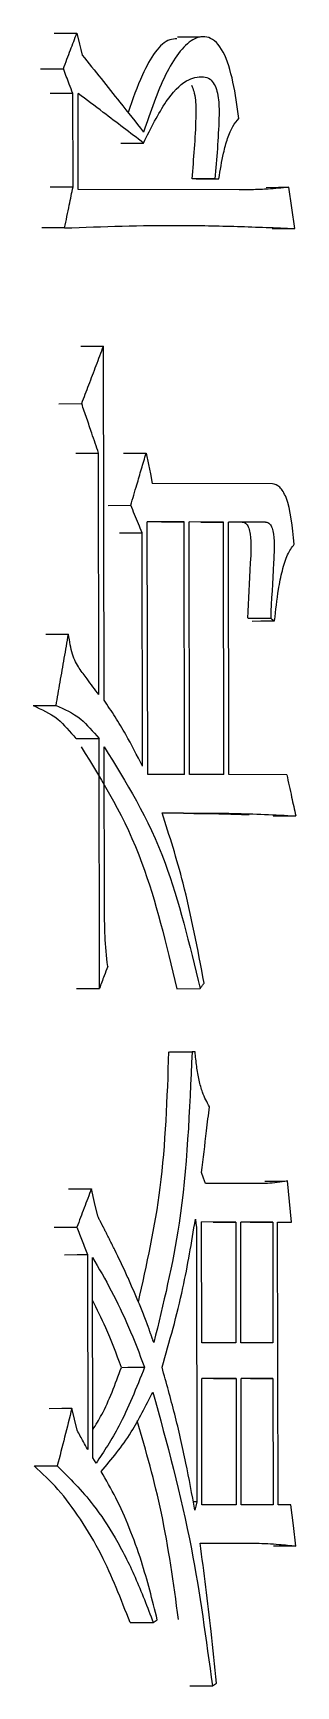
# Model space of a CAD drawing. Header units: millimetres. Extents: x 2104 to 4053, y 855 to 2233.
# Drawn here: x 3014.48 to 3015.51, y 1071.51 to 1078.02 of the extents above; entities that cross this region are included whole.
import ezdxf

# ---------------------------------------------------------------- set-up
doc = ezdxf.new("R2010")
doc.units = ezdxf.units.MM

msp = doc.modelspace()

# ---------------------------------------------------------------- linework, layer by layer
at = {"color": 7, "linetype": 'Continuous', "lineweight": 25}
for p, q in [((3015.1371, 1078.009), (3015.0473, 1078.0087)), ((3014.5079, 1077.8841), (3014.5978, 1077.8844)), ((3014.6352, 1077.7869), (3014.5454, 1077.7867)), ((3014.6359, 1077.4191), (3014.6352, 1077.7869)), ((3014.6565, 1077.4083), (3014.6559, 1077.7869)), ((3014.8244, 1077.5914), (3014.914, 1077.5916)), ((3014.546, 1077.4189), (3014.6359, 1077.4191)), ((3015.2905, 1077.4068), (3014.6565, 1077.4083)), ((3015.1953, 1077.4503), (3015.106, 1077.4501)), ((3015.1219, 1077.45), (3015.2112, 1077.4503)), ((3015.1953, 1077.4503), (3015.2112, 1077.4503)), ((3015.5101, 1077.2548), (3015.4865, 1077.4171)), ((3014.603, 1077.2569), (3014.5131, 1077.2567)), ((3015.4212, 1077.2546), (3015.5101, 1077.2548)), ((3014.7586, 1075.396), (3014.7563, 1076.7915)), ((3014.5805, 1076.5643), (3014.6703, 1076.5645)), ((3014.7381, 1075.4177), (3014.7365, 1076.3696)), ((3015.4221, 1076.249), (3014.9486, 1076.2502)), ((3014.7739, 1076.1636), (3014.8635, 1076.1638)), ((3015.0738, 1076.0984), (3014.9286, 1076.0988)), ((3014.9303, 1075.1036), (3014.9286, 1076.0988)), ((3014.9843, 1076.0982), (3015.0738, 1076.0984)), ((3015.0754, 1075.1032), (3015.0738, 1076.0984)), ((3015.2293, 1076.0981), (3015.0938, 1076.0984)), ((3015.0955, 1075.1032), (3015.0938, 1076.0984)), ((3015.1401, 1076.0978), (3015.2293, 1076.0981)), ((3015.231, 1075.1029), (3015.2293, 1076.0981)), ((3015.2508, 1075.1028), (3015.2492, 1076.098)), ((3015.395, 1076.0976), (3015.2492, 1076.098)), ((3015.395, 1076.0976), (3015.3033, 1076.0974)), ((3014.8188, 1076.0553), (3014.9084, 1076.0555)), ((3014.91, 1075.1361), (3014.9084, 1076.0555)), ((3014.5283, 1075.6558), (3014.6182, 1075.6561)), ((3014.4789, 1075.3745), (3014.5689, 1075.3747)), ((3014.6486, 1075.2444), (3014.7384, 1075.2446)), ((3014.74, 1074.2603), (3014.7384, 1075.2446)), ((3014.76, 1074.5631), (3014.7589, 1075.2121)), ((3015.0754, 1075.1032), (3014.9303, 1075.1036)), ((3015.231, 1075.1029), (3015.0955, 1075.1032)), ((3015.4787, 1075.1023), (3015.2508, 1075.1028)), ((3015.4251, 1074.9397), (3015.5139, 1074.9399)), ((3014.6502, 1074.26), (3014.74, 1074.2603)), ((3015.0456, 1074.2591), (3015.1369, 1074.2593)), ((3015.0159, 1074.0104), (3015.1053, 1074.0106)), ((3015.1173, 1074.0106), (3015.1053, 1074.0106)), ((3015.364, 1073.4908), (3015.1582, 1073.4913)), ((3015.1225, 1073.3183), (3015.1243, 1072.2366)), ((3015.2775, 1073.3395), (3015.1424, 1073.3399)), ((3015.1432, 1072.8639), (3015.1424, 1073.3399)), ((3015.1884, 1073.3393), (3015.2775, 1073.3395)), ((3015.2775, 1073.3395), (3015.2783, 1072.8636)), ((3015.4231, 1073.3392), (3015.2973, 1073.3395)), ((3015.2981, 1072.8635), (3015.2973, 1073.3395)), ((3015.3341, 1073.339), (3015.4231, 1073.3392)), ((3015.4231, 1073.3392), (3015.4239, 1072.8632)), ((3015.4426, 1073.3391), (3015.4972, 1073.339)), ((3015.4445, 1072.225), (3015.4426, 1073.3391)), ((3015.4426, 1073.3389), (3015.4972, 1073.339)), ((3014.6924, 1073.2111), (3014.6937, 1072.4431)), ((3014.7144, 1072.4106), (3014.713, 1073.2002)), ((3015.2783, 1072.8636), (3015.1432, 1072.8639)), ((3015.4239, 1072.8632), (3015.2981, 1072.8635)), ((3015.2786, 1072.723), (3015.1435, 1072.7233)), ((3015.1443, 1072.2257), (3015.1435, 1072.7233)), ((3015.1894, 1072.7227), (3015.2786, 1072.723)), ((3015.2786, 1072.723), (3015.2794, 1072.2254)), ((3015.4241, 1072.7226), (3015.2983, 1072.7229)), ((3015.2992, 1072.2253), (3015.2983, 1072.7229)), ((3015.3351, 1072.7224), (3015.4241, 1072.7226)), ((3015.4241, 1072.7226), (3015.4249, 1072.225)), ((3014.484, 1072.3782), (3014.5739, 1072.3784)), ((3015.1243, 1072.2366), (3015.1102, 1072.2365)), ((3015.2794, 1072.2254), (3015.1443, 1072.2257)), ((3015.4249, 1072.225), (3015.2992, 1072.2253)), ((3015.4952, 1072.2248), (3015.4445, 1072.225)), ((3015.1366, 1072.0743), (3015.3585, 1072.0737)), ((3015.2695, 1072.0735), (3015.3585, 1072.0737)), ((3014.8611, 1071.7608), (3014.9521, 1071.761)), ((3015.0961, 1071.5114), (3015.1854, 1071.5117))]:
    msp.add_line(p, q, dxfattribs=at)
at = {"color": 7, "linetype": 'Continuous', "lineweight": 25, "flags": 128}
for points in [[(3014.5615, 1078.0246), (3014.6115, 1078.0248), (3014.6514, 1078.0249)], [(3014.6514, 1078.0249), (3014.6618, 1077.9816), (3014.6669, 1077.9599), (3014.6721, 1077.9383)], [(3015.3976, 1077.4169), (3015.4461, 1077.417), (3015.4865, 1077.4171)], [(3014.6665, 1076.7912), (3014.7163, 1076.7914), (3014.7563, 1076.7915)], [(3014.6467, 1076.3694), (3014.6965, 1076.3695), (3014.7365, 1076.3696)], [(3014.8345, 1076.369), (3014.8841, 1076.3691), (3014.9241, 1076.3692)], [(3014.9241, 1076.3692), (3014.9334, 1076.3244), (3014.941, 1076.2873), (3014.9486, 1076.2502)], [(3015.3262, 1075.7188), (3015.3607, 1075.7189), (3015.388, 1075.7189), (3015.4152, 1075.719)], [(3015.3419, 1075.7079), (3015.3764, 1075.708), (3015.4036, 1075.7081), (3015.4308, 1075.7081)], [(3015.1582, 1073.4913), (3015.1501, 1073.5129), (3015.1421, 1073.5346)], [(3015.3925, 1073.5011), (3015.441, 1073.5012), (3015.4814, 1073.5013)], [(3015.4972, 1073.339), (3015.4893, 1073.4201), (3015.4814, 1073.5013)], [(3014.6186, 1073.4705), (3014.6685, 1073.4706), (3014.7085, 1073.4707)], [(3014.7333, 1073.3625), (3014.7209, 1073.4166), (3014.7085, 1073.4707)], [(3015.1184, 1073.3508), (3015.1205, 1073.3345), (3015.1225, 1073.3183)], [(3014.5611, 1073.3191), (3014.6111, 1073.3193), (3014.651, 1073.3194)], [(3014.6026, 1073.2109), (3014.6525, 1073.211), (3014.6924, 1073.2111)], [(3014.8284, 1072.7669), (3014.8517, 1072.767), (3014.8764, 1072.767), (3014.918, 1072.7671)], [(3014.5416, 1072.6052), (3014.5917, 1072.6054), (3014.6315, 1072.6055)], [(3014.6524, 1072.5189), (3014.642, 1072.5622), (3014.6315, 1072.6055)], [(3014.7267, 1072.389), (3014.7206, 1072.3997), (3014.7144, 1072.4106)], [(3015.1243, 1072.2366), (3015.1203, 1072.2203), (3015.1164, 1072.2041)], [(3015.5149, 1072.0625), (3015.505, 1072.1437), (3015.4952, 1072.2248)], [(3015.5149, 1072.0625), (3015.4635, 1072.0624), (3015.426, 1072.0623)]]:
    msp.add_lwpolyline(points, dxfattribs=at)
at = {"color": 7, "linetype": 'Continuous', "lineweight": 25}
for points, knots in [([(3014.5978, 1077.8844), (3014.6026, 1077.8967), (3014.612, 1077.9214), (3014.6298, 1077.9682), (3014.6429, 1078.0027), (3014.6514, 1078.0249)], [0, 0, 0, 0, 0.263606, 0.527213, 1, 1, 1, 1]), ([(3015.0454, 1078.002), (3015.0361, 1078.0015), (3014.9862, 1077.9987), (3014.9153, 1077.8883), (3014.8708, 1077.7629), (3014.8527, 1077.712)], [0, 0, 0, 0, 0.120018, 0.643099, 1, 1, 1, 1]), ([(3015.29, 1077.688), (3015.2832, 1077.737), (3015.2698, 1077.8333), (3015.2318, 1077.9614), (3015.1713, 1078.0188), (3015.088, 1078.0015), (3014.9944, 1077.8706), (3014.941, 1077.7144), (3014.9139, 1077.6348)], [0, 0, 0, 0, 0.127311, 0.25064, 0.376347, 0.501102, 0.745819, 1, 1, 1, 1]), ([(3014.6721, 1077.9383), (3014.697, 1077.9073), (3014.7468, 1077.8452), (3014.8274, 1077.7441), (3014.8829, 1077.674), (3014.9139, 1077.6348)], [0, 0, 0, 0, 0.306625, 0.61325, 1, 1, 1, 1]), ([(3014.6352, 1077.7869), (3014.6305, 1077.7993), (3014.6219, 1077.8217), (3014.6094, 1077.8542), (3014.6017, 1077.8743), (3014.5978, 1077.8844)], [0, 0, 0, 0, 0.3807691, 0.6903845, 1, 1, 1, 1]), ([(3014.914, 1077.5916), (3014.9428, 1077.6497), (3014.9941, 1077.7531), (3015.0765, 1077.8434), (3015.1368, 1077.8554), (3015.1743, 1077.8482), (3015.1925, 1077.8254), (3015.2044, 1077.797), (3015.2123, 1077.7512), (3015.211, 1077.6319), (3015.2022, 1077.5297), (3015.1953, 1077.4503)], [0, 0, 0, 0, 0.23749, 0.42213, 0.564767, 0.621672, 0.660734, 0.693271, 0.725998, 0.787152, 1, 1, 1, 1]), ([(3014.914, 1077.5916), (3014.8876, 1077.6117), (3014.8347, 1077.652), (3014.7488, 1077.7171), (3014.6889, 1077.762), (3014.6559, 1077.7869)], [0, 0, 0, 0, 0.309196, 0.61839, 1, 1, 1, 1]), ([(3015.1027, 1077.819), (3015.1061, 1077.8116), (3015.1134, 1077.7959), (3015.1208, 1077.7507), (3015.1197, 1077.632), (3015.1108, 1077.5296), (3015.1039, 1077.4501)], [0, 0, 0, 0, 0.08575, 0.183271, 0.36577, 1, 1, 1, 1]), ([(3015.2112, 1077.4503), (3015.2167, 1077.4847), (3015.2258, 1077.5411), (3015.2445, 1077.611), (3015.2649, 1077.6599), (3015.2817, 1077.6787), (3015.29, 1077.688)], [0, 0, 0, 0, 0.348649, 0.570981, 0.788219, 1, 1, 1, 1]), ([(3014.603, 1077.2569), (3014.6061, 1077.272), (3014.6122, 1077.302), (3014.6231, 1077.356), (3014.631, 1077.3951), (3014.6359, 1077.4191)], [0, 0, 0, 0, 0.277504, 0.555008, 1, 1, 1, 1]), ([(3015.4865, 1077.4171), (3015.4592, 1077.4144), (3015.4132, 1077.4097), (3015.3478, 1077.4074), (3015.3096, 1077.407), (3015.2905, 1077.4068)], [0, 0, 0, 0, 0.419118, 0.709539, 1, 1, 1, 1]), ([(3014.603, 1077.2569), (3014.7543, 1077.2622), (3014.9846, 1077.2703), (3015.2846, 1077.2634), (3015.4349, 1077.2577), (3015.5101, 1077.2548)], [0, 0, 0, 0, 0.489068, 0.74452, 1, 1, 1, 1]), ([(3014.6703, 1076.5645), (3014.6797, 1076.5892), (3014.6987, 1076.6394), (3014.7274, 1076.715), (3014.7467, 1076.766), (3014.7563, 1076.7915)], [0, 0, 0, 0, 0.32637, 0.663185, 1, 1, 1, 1]), ([(3014.7365, 1076.3696), (3014.7277, 1076.3956), (3014.7123, 1076.4411), (3014.6902, 1076.5061), (3014.6769, 1076.545), (3014.6703, 1076.5645)], [0, 0, 0, 0, 0.400148, 0.700074, 1, 1, 1, 1]), ([(3014.8635, 1076.1638), (3014.8716, 1076.1909), (3014.8857, 1076.2387), (3014.9059, 1076.3072), (3014.918, 1076.3485), (3014.9241, 1076.3692)], [0, 0, 0, 0, 0.395864, 0.697932, 1, 1, 1, 1]), ([(3015.5083, 1076.0108), (3015.5014, 1076.0789), (3015.492, 1076.1723), (3015.4517, 1076.2413), (3015.4319, 1076.2465), (3015.4221, 1076.249)], [0, 0, 0, 0, 0.57516, 0.790026, 1, 1, 1, 1]), ([(3014.9084, 1076.0555), (3014.9035, 1076.0674), (3014.8936, 1076.0913), (3014.8787, 1076.1274), (3014.8686, 1076.1517), (3014.8635, 1076.1638)], [0, 0, 0, 0, 0.327554, 0.663777, 1, 1, 1, 1]), ([(3015.3033, 1076.0975), (3015.3092, 1076.0967), (3015.3188, 1076.0954), (3015.3295, 1076.0747), (3015.3405, 1076.0245), (3015.3322, 1075.8984), (3015.327, 1075.7902), (3015.3235, 1075.7188)], [0, 0, 0, 0, 0.100543, 0.161874, 0.226075, 0.48939, 1, 1, 1, 1]), ([(3015.395, 1076.0977), (3015.4009, 1076.0969), (3015.4104, 1076.0957), (3015.4212, 1076.0749), (3015.4322, 1076.0248), (3015.4239, 1075.8987), (3015.4186, 1075.7904), (3015.4152, 1075.719)], [0, 0, 0, 0, 0.100649, 0.162017, 0.226226, 0.489486, 1, 1, 1, 1]), ([(3015.4308, 1075.7081), (3015.4353, 1075.7502), (3015.4426, 1075.8192), (3015.4602, 1075.9069), (3015.4801, 1075.9729), (3015.499, 1075.9983), (3015.5083, 1076.0108)], [0, 0, 0, 0, 0.3484544, 0.571203, 0.7891247, 1, 1, 1, 1]), ([(3015.4152, 1075.719), (3015.4178, 1075.7172), (3015.423, 1075.7136), (3015.4282, 1075.7099), (3015.4308, 1075.7081)], [0, 0, 0, 0, 0.499999, 1, 1, 1, 1]), ([(3014.5689, 1075.3748), (3014.5743, 1075.4055), (3014.5852, 1075.4678), (3014.6016, 1075.5615), (3014.6126, 1075.6245), (3014.6182, 1075.656)], [0, 0, 0, 0, 0.328015, 0.664007, 1, 1, 1, 1]), ([(3014.7381, 1075.4177), (3014.7224, 1075.4387), (3014.6966, 1075.4734), (3014.6604, 1075.5201), (3014.6307, 1075.573), (3014.6224, 1075.628), (3014.6182, 1075.656)], [0, 0, 0, 0, 0.334928, 0.552034, 0.77193, 1, 1, 1, 1]), ([(3014.4783, 1075.3745), (3014.5113, 1075.3605), (3014.5705, 1075.3352), (3014.6239, 1075.2723), (3014.6476, 1075.2444)], [0, 0, 0, 0, 0.556831, 1, 1, 1, 1]), ([(3014.5689, 1075.3747), (3014.6019, 1075.3607), (3014.6611, 1075.3354), (3014.7147, 1075.2725), (3014.7384, 1075.2446)], [0, 0, 0, 0, 0.5568672, 1, 1, 1, 1]), ([(3014.91, 1075.1361), (3014.8883, 1075.1784), (3014.8534, 1075.2465), (3014.8022, 1075.331), (3014.7731, 1075.3744), (3014.7586, 1075.396)], [0, 0, 0, 0, 0.451239, 0.725379, 1, 1, 1, 1]), ([(3014.6681, 1075.2119), (3014.7544, 1075.0731), (3014.9108, 1074.8216), (3015.0039, 1074.4332), (3015.0456, 1074.2591)], [0, 0, 0, 0, 0.551852, 1, 1, 1, 1]), ([(3014.7589, 1075.2121), (3014.8453, 1075.0733), (3015.0019, 1074.8219), (3015.0951, 1074.4334), (3015.1369, 1074.2593)], [0, 0, 0, 0, 0.551948, 1, 1, 1, 1]), ([(3015.4787, 1075.1023), (3015.4819, 1075.0876), (3015.4882, 1075.0583), (3015.5, 1075.0042), (3015.5086, 1074.9647), (3015.5139, 1074.9399)], [0, 0, 0, 0, 0.270793, 0.541585, 1, 1, 1, 1]), ([(3014.9872, 1074.952), (3015.0343, 1074.9516), (3015.1285, 1074.9509), (3015.3048, 1074.9506), (3015.4322, 1074.9441), (3015.5139, 1074.9399)], [0, 0, 0, 0, 0.263974, 0.527948, 1, 1, 1, 1]), ([(3015.1528, 1074.2809), (3015.1275, 1074.4154), (3015.0826, 1074.6541), (3015.0162, 1074.8615), (3014.9872, 1074.952)], [0, 0, 0, 0, 0.5634054, 1, 1, 1, 1]), ([(3015.0716, 1074.9505), (3015.0595, 1074.9506), (3015.0315, 1074.9509), (3015.0033, 1074.9511), (3014.9874, 1074.9512)], [0, 0, 0, 0, 0.435482, 1, 1, 1, 1]), ([(3015.0716, 1074.9505), (3015.1255, 1074.9499), (3015.2058, 1074.949), (3015.2896, 1074.9464), (3015.3205, 1074.9453), (3015.3304, 1074.9449), (3015.3301, 1074.945), (3015.3301, 1074.945)], [0, 0, 0, 0, 0.573747, 0.855861, 0.981019, 0.999876, 1, 1, 1, 1]), ([(3014.7727, 1074.3467), (3014.7685, 1074.3865), (3014.7611, 1074.4577), (3014.7604, 1074.5308), (3014.76, 1074.5631)], [0, 0, 0, 0, 0.558835, 1, 1, 1, 1]), ([(3014.7727, 1074.3467), (3014.768, 1074.3344), (3014.7603, 1074.3138), (3014.7494, 1074.285), (3014.7431, 1074.2685), (3014.74, 1074.2603)], [0, 0, 0, 0, 0.42836, 0.71418, 1, 1, 1, 1]), ([(3015.1369, 1074.2593), (3015.1396, 1074.2629), (3015.1449, 1074.2701), (3015.1502, 1074.2773), (3015.1528, 1074.2809)], [0, 0, 0, 0, 0.500751, 1, 1, 1, 1]), ([(3014.8937, 1073.024), (3014.9268, 1073.1712), (3014.9958, 1073.4785), (3015.0078, 1073.8282), (3015.0141, 1074.0104)], [0, 0, 0, 0, 0.479068, 1, 1, 1, 1]), ([(3015.1053, 1074.0106), (3015.0955, 1073.7792), (3015.0782, 1073.3694), (3014.9919, 1073.0175), (3014.9543, 1072.8644)], [0, 0, 0, 0, 0.56492, 1, 1, 1, 1]), ([(3015.1736, 1073.7941), (3015.164, 1073.8116), (3015.148, 1073.8407), (3015.1325, 1073.8983), (3015.1229, 1073.9526), (3015.1192, 1073.9912), (3015.1173, 1074.0106)], [0, 0, 0, 0, 0.330275, 0.550122, 0.773937, 1, 1, 1, 1]), ([(3015.1421, 1073.5346), (3015.1491, 1073.5891), (3015.16, 1073.6752), (3015.1699, 1073.7622), (3015.1736, 1073.7941)], [0, 0, 0, 0, 0.632425, 1, 1, 1, 1]), ([(3015.4814, 1073.5013), (3015.4679, 1073.4989), (3015.4417, 1073.4943), (3015.4025, 1073.4917), (3015.3769, 1073.4911), (3015.364, 1073.4908)], [0, 0, 0, 0, 0.346721, 0.673286, 1, 1, 1, 1]), ([(3014.7085, 1073.4707), (3014.6989, 1073.4455), (3014.6798, 1073.395), (3014.6606, 1073.3446), (3014.651, 1073.3194)], [0, 0, 0, 0, 0.500001, 1, 1, 1, 1]), ([(3014.9543, 1072.8644), (3014.9535, 1072.8667), (3014.9522, 1072.8703), (3014.9506, 1072.875), (3014.9489, 1072.8797), (3014.9473, 1072.8845), (3014.9456, 1072.8892), (3014.9444, 1072.8927), (3014.9427, 1072.8975), (3014.941, 1072.9022), (3014.9394, 1072.9069), (3014.9381, 1072.9104), (3014.9368, 1072.9139), (3014.9352, 1072.9186), (3014.9331, 1072.9244), (3014.9309, 1072.9302), (3014.928, 1072.9383), (3014.9189, 1072.9625), (3014.8958, 1073.0208), (3014.8699, 1073.0811), (3014.8358, 1073.1569), (3014.8153, 1073.1997), (3014.7975, 1073.2357), (3014.7936, 1073.2437), (3014.7896, 1073.2517), (3014.7856, 1073.2597), (3014.7827, 1073.2656), (3014.7797, 1073.2716), (3014.7757, 1073.2795), (3014.7717, 1073.2874), (3014.7677, 1073.2953), (3014.7647, 1073.3012), (3014.7622, 1073.3061), (3014.7602, 1073.3101), (3014.7582, 1073.314), (3014.7562, 1073.3179), (3014.7541, 1073.3219), (3014.7526, 1073.3248), (3014.7506, 1073.3287), (3014.7486, 1073.3327), (3014.7466, 1073.3366), (3014.7451, 1073.3395), (3014.7436, 1073.3425), (3014.7416, 1073.3464), (3014.7396, 1073.3503), (3014.7375, 1073.3542), (3014.7356, 1073.3579), (3014.7342, 1073.3607), (3014.7333, 1073.3625)], [0, 0, 0, 0, 0.012725, 0.019102, 0.025479, 0.038233, 0.04461, 0.050987, 0.057364, 0.070118, 0.076495, 0.082872, 0.089249, 0.095626, 0.10838, 0.121135, 0.127512, 0.15302, 0.255073, 0.459194, 0.510211, 0.714315, 0.727069, 0.739823, 0.765331, 0.778085, 0.79084, 0.803594, 0.816348, 0.841856, 0.85461, 0.867364, 0.880118, 0.886495, 0.892872, 0.905626, 0.912003, 0.91838, 0.924757, 0.937511, 0.943888, 0.950265, 0.956642, 0.963019, 0.975773, 0.98215, 0.988527, 1, 1, 1, 1]), ([(3014.9868, 1072.767), (3015.0162, 1072.8688), (3015.069, 1073.0518), (3015.1032, 1073.2589), (3015.1184, 1073.3508)], [0, 0, 0, 0, 0.5565321, 1, 1, 1, 1]), ([(3014.651, 1073.3194), (3014.6579, 1073.3013), (3014.6717, 1073.2652), (3014.6855, 1073.2291), (3014.6924, 1073.2111)], [0, 0, 0, 0, 0.500001, 1, 1, 1, 1]), ([(3014.713, 1073.2002), (3014.7379, 1073.1572), (3014.7874, 1073.0716), (3014.8565, 1072.9279), (3014.8974, 1072.8209), (3014.918, 1072.7671)], [0, 0, 0, 0, 0.334945, 0.666222, 1, 1, 1, 1]), ([(3014.827, 1072.7669), (3014.8069, 1072.8202), (3014.7716, 1072.9144), (3014.7309, 1072.996), (3014.7133, 1073.0314)], [0, 0, 0, 0, 0.566334, 1, 1, 1, 1]), ([(3014.7142, 1072.5214), (3014.726, 1072.5405), (3014.7685, 1072.6091), (3014.8025, 1072.7007), (3014.827, 1072.7669)], [0, 0, 0, 0, 0.278398, 1, 1, 1, 1]), ([(3014.918, 1072.7671), (3014.8857, 1072.6859), (3014.8283, 1072.5418), (3014.7576, 1072.4354), (3014.7267, 1072.389)], [0, 0, 0, 0, 0.56355, 1, 1, 1, 1]), ([(3015.1164, 1072.2041), (3015.1049, 1072.2665), (3015.0812, 1072.3957), (3015.038, 1072.5842), (3015.0039, 1072.7059), (3014.9868, 1072.767)], [0, 0, 0, 0, 0.317051, 0.657515, 1, 1, 1, 1]), ([(3014.7473, 1072.3565), (3014.7879, 1072.4047), (3014.8608, 1072.4914), (3014.923, 1072.6149), (3014.9505, 1072.6696)], [0, 0, 0, 0, 0.556747, 1, 1, 1, 1]), ([(3014.9505, 1072.6696), (3015.0058, 1072.4686), (3015.1052, 1072.1068), (3015.1607, 1071.6948), (3015.1854, 1071.5117)], [0, 0, 0, 0, 0.555577, 1, 1, 1, 1]), ([(3014.6315, 1072.6055), (3014.622, 1072.5676), (3014.6028, 1072.492), (3014.5835, 1072.4163), (3014.5739, 1072.3784)], [0, 0, 0, 0, 0.5, 1, 1, 1, 1]), ([(3014.6937, 1072.4431), (3014.6882, 1072.4533), (3014.6785, 1072.471), (3014.6647, 1072.4963), (3014.6565, 1072.5114), (3014.6524, 1072.5189)], [0, 0, 0, 0, 0.40396, 0.701979, 1, 1, 1, 1]), ([(3015.0518, 1071.7738), (3015.0321, 1071.9167), (3014.9935, 1072.1962), (3014.9234, 1072.4379), (3014.8892, 1072.556)], [0, 0, 0, 0, 0.510996, 1, 1, 1, 1]), ([(3014.8611, 1071.7608), (3014.8248, 1071.8538), (3014.7656, 1072.0061), (3014.6659, 1072.1705), (3014.5778, 1072.2906), (3014.5148, 1072.3491), (3014.4833, 1072.3782)], [0, 0, 0, 0, 0.345312, 0.565487, 0.783705, 1, 1, 1, 1]), ([(3014.5739, 1072.3784), (3014.6221, 1072.3307), (3014.7019, 1072.2516), (3014.8033, 1072.0981), (3014.8829, 1071.9432), (3014.9289, 1071.822), (3014.9521, 1071.761)], [0, 0, 0, 0, 0.33491, 0.554084, 0.775731, 1, 1, 1, 1]), ([(3014.9683, 1071.7718), (3014.9485, 1071.8503), (3014.9162, 1071.9789), (3014.8587, 1072.1353), (3014.806, 1072.2551), (3014.7668, 1072.3228), (3014.7473, 1072.3564)], [0, 0, 0, 0, 0.345122, 0.565624, 0.783909, 1, 1, 1, 1]), ([(3015.2013, 1071.5224), (3015.1947, 1071.5904), (3015.1823, 1071.7175), (3015.1603, 1071.9013), (3015.1445, 1072.0166), (3015.1366, 1072.0743)], [0, 0, 0, 0, 0.365104, 0.682344, 1, 1, 1, 1]), ([(3015.3585, 1072.0737), (3015.3735, 1072.0734), (3015.4035, 1072.0726), (3015.4557, 1072.0691), (3015.4927, 1072.065), (3015.5149, 1072.0625)], [0, 0, 0, 0, 0.286353, 0.572707, 1, 1, 1, 1]), ([(3014.9521, 1071.761), (3014.9548, 1071.7628), (3014.9602, 1071.7664), (3014.9656, 1071.77), (3014.9683, 1071.7718)], [0, 0, 0, 0, 0.5006573, 1, 1, 1, 1]), ([(3015.1854, 1071.5117), (3015.188, 1071.5135), (3015.1933, 1071.517), (3015.1986, 1071.5206), (3015.2013, 1071.5224)], [0, 0, 0, 0, 0.500003, 1, 1, 1, 1])]:
    msp.add_open_spline(points, degree=3, knots=knots, dxfattribs=at)

doc.saveas('drawing.dxf')
